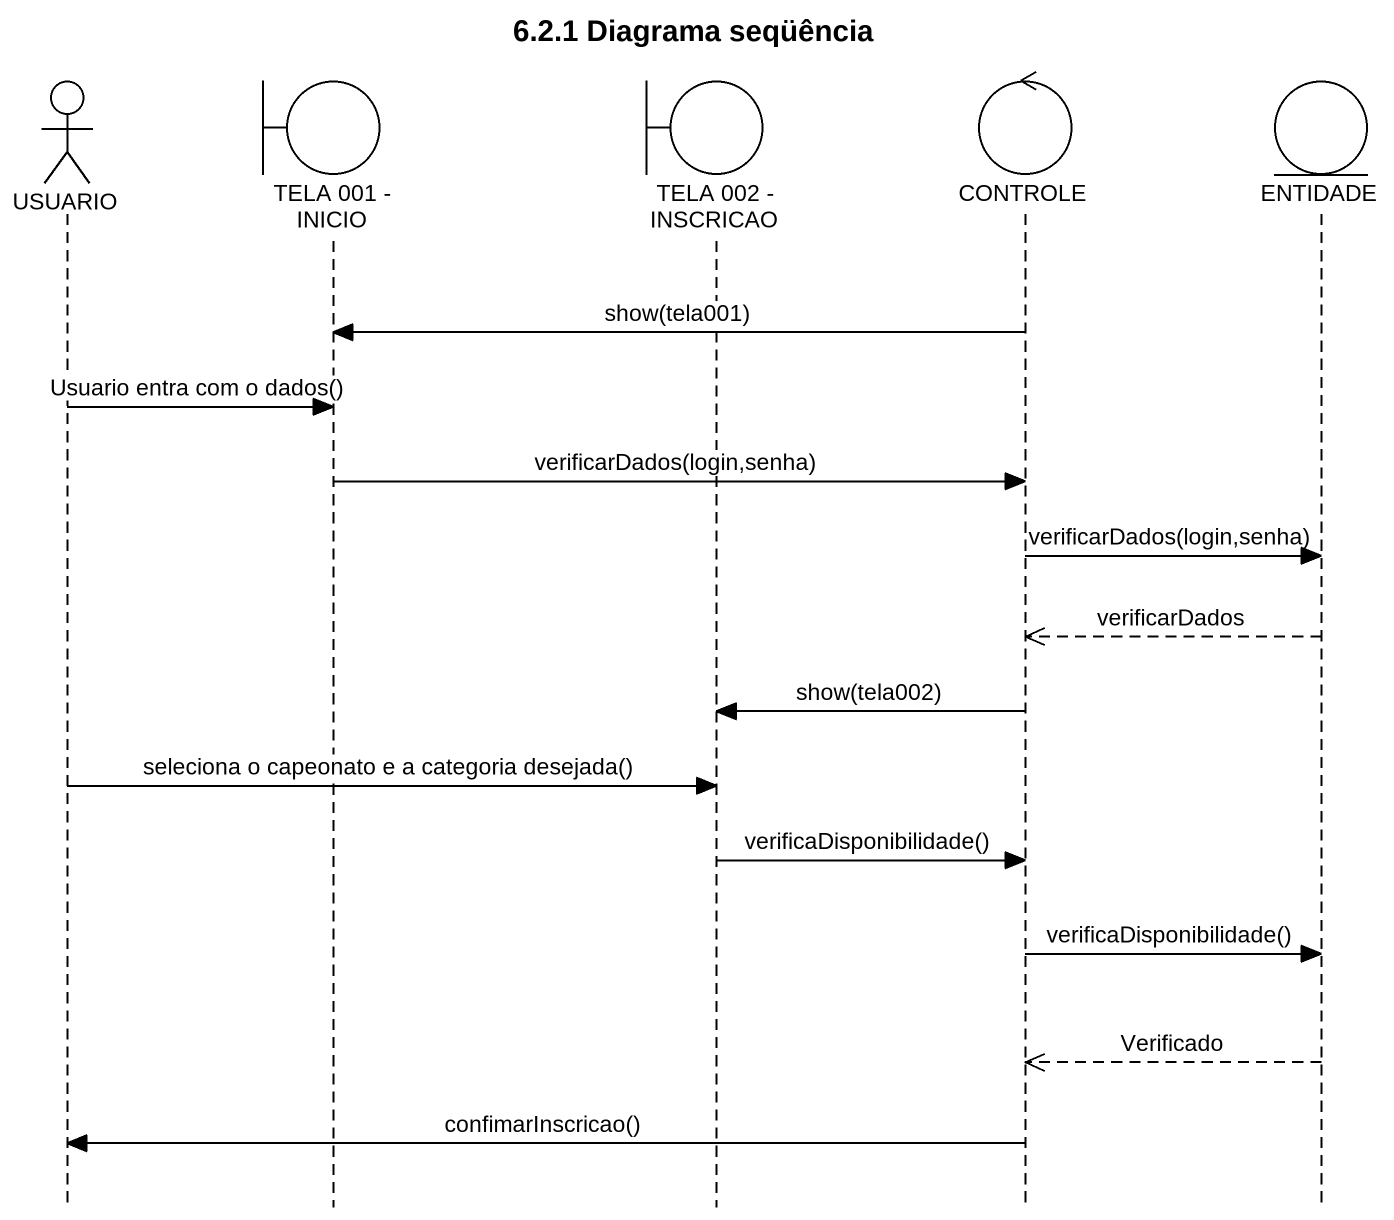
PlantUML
@startuml
title 6.2.1 Diagrama seqüência
hide footbox
actor USUARIO
boundary "TELA 001 - INICIO" as TELA_001_INICIO
boundary "TELA 002 - INSCRICAO" as TELA_002_INSCRICAO
control CONTROLE
entity ENTIDADE

CONTROLE -> TELA_001_INICIO : show(tela001)
USUARIO -> TELA_001_INICIO : Usuario entra com o dados()
TELA_001_INICIO -> CONTROLE : verificarDados(login,senha)
CONTROLE -> ENTIDADE : verificarDados(login,senha)
ENTIDADE -->> CONTROLE : verificarDados
CONTROLE -> TELA_002_INSCRICAO : show(tela002)
USUARIO -> TELA_002_INSCRICAO : seleciona o capeonato e a categoria desejada()
TELA_002_INSCRICAO -> CONTROLE : verificaDisponibilidade()
CONTROLE -> ENTIDADE : verificaDisponibilidade()
ENTIDADE -->> CONTROLE : Verificado
CONTROLE -> USUARIO : confimarInscricao()
@enduml
